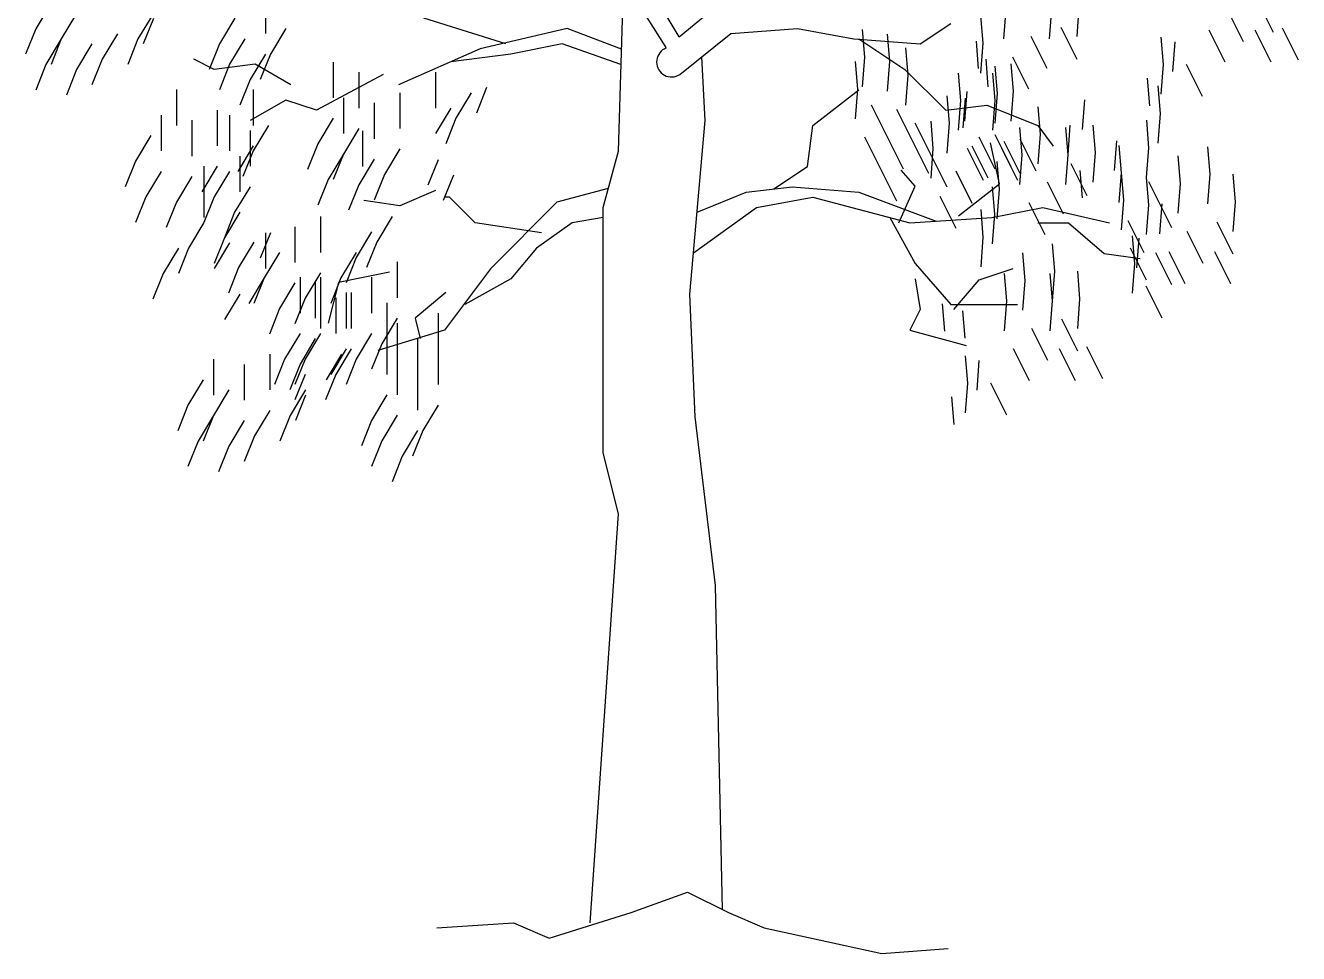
# Model space of a CAD drawing. Header units: millimetres. Extents: x 61831 to 121408, y 302 to 24841.
# Drawn here: x 77226 to 81046, y 13992 to 16778 of the extents above; entities that cross this region are included whole.
import ezdxf

# ---------------------------------------------------------------- set-up
doc = ezdxf.new("R2010")
doc.units = ezdxf.units.MM

# ---------------------------------------------------------------- blocks, each defined once
blk = doc.blocks.new('A$C2AD949A6')
at = {"color": 42}
for p, q in [((2206.3, 2751.7), (1931.6, 3206.3)), ((2167.1, 2719.7), (1946.9, 3068.3)), ((2023.7, 2408.6), (2039.1, 2914.8)), ((2206.3, 2751.7), (2330.7, 2853.5)), ((1686, 2730.8), (1440.3, 2807.5)), ((2929.4, 2730.8), (3021.6, 2792.1)), ((1870.2, 2776.8), (1609.2, 2715.4)), ((2033, 2715.1), (1870.2, 2776.8)), ((2207.9, 2638.7), (2361.4, 2761.4)), ((2361.4, 2761.4), (2561, 2776.8)), ((2561, 2776.8), (2729.9, 2746.1)), ((1609.2, 2715.4), (1363.6, 2608)), ((1854.8, 2730.8), (1701.3, 2700.1)), ((2031.6, 2669.1), (1854.8, 2730.8)), ((2161.9, 2715.4), (2167.1, 2719.7)), ((2729.9, 2746.1), (2929.4, 2730.8)), ((2745.2, 2746.1), (2883.4, 2654)), ((810.9, 2654), (749.5, 2684.7)), ((1701.3, 2700.1), (1520.6, 2676.7)), ((2284.7, 2500.6), (2273.8, 2691.4)), ((933.7, 2669.4), (810.9, 2654)), ((1041.2, 2608), (933.7, 2669.4)), ((1317.5, 2638.7), (1118, 2531.3)), ((2883.4, 2654), (3006.2, 2531.3)), ((1025.9, 2562), (918.4, 2500.6)), ((1118, 2531.3), (1025.9, 2562)), ((2607.1, 2485.3), (2745.2, 2592.7)), ((3006.2, 2531.3), (3129, 2546.7)), ((3129, 2546.7), (3282.5, 2485.3)), ((2238.6, 1979), (2284.7, 2500.6)), ((2591.7, 2362.6), (2607.1, 2485.3)), ((3282.5, 2485.3), (3328.6, 2423.9)), ((1256.1, 2470), (1256.1, 2362.6)), ((1977.7, 2239.8), (2023.7, 2408.6)), ((2490.4, 2295.1), (2591.7, 2362.6)), ((1993.2, 2296.9), (1839.5, 2255.2)), ((2407.5, 2285.9), (2545.7, 2301.2)), ((2545.7, 2301.2), (2745.2, 2285.9)), ((1517.1, 2270.5), (1501.8, 2270.5)), ((1593.9, 2193.8), (1517.1, 2270.5)), ((1839.5, 2255.2), (1639.9, 2055.7)), ((2260.4, 2225.3), (2407.5, 2285.9)), ((2438.2, 2239.8), (2607.1, 2270.5)), ((2607.1, 2270.5), (2898.7, 2193.8)), ((2745.2, 2285.9), (2977.1, 2198.7)), ((1977.7, 1887), (1977.7, 2239.8)), ((2249.6, 2103.5), (2438.2, 2239.8)), ((3144.4, 2209.1), (3297.9, 2239.8)), ((3297.9, 2239.8), (3497.5, 2193.8)), ((1793.4, 2163.1), (1593.9, 2193.8)), ((1885.5, 2193.8), (1778.1, 2117.1)), ((1977.7, 2209.1), (1885.5, 2193.8)), ((2838.5, 2209.7), (2914.1, 2071.1)), ((2898.7, 2193.8), (3144.4, 2209.1)), ((3282.5, 2193.8), (3374.6, 2193.8)), ((3374.6, 2193.8), (3482.1, 2101.8)), ((1778.1, 2117.1), (1701.3, 2025.1)), ((3482.1, 2101.8), (3589.6, 2086.4)), ((2914.1, 2071.1), (3021.6, 1948.3)), ((1639.9, 2055.7), (1501.8, 1871.6)), ((1701.3, 2025.1), (1563.2, 1948.3)), ((2914.1, 2025.1), (2929.4, 1933)), ((2254, 1610.8), (2238.6, 1979)), ((2929.4, 1933), (2898.7, 1871.6)), ((3021.6, 1948.3), (3221.1, 1948.3)), ((1977.7, 1503.4), (1977.7, 1887)), ((1501.8, 1871.6), (1302.2, 1810.3)), ((2898.7, 1871.6), (3067.6, 1825.6)), ((2315.4, 1104.6), (2254, 1610.8)), ((2023.7, 1319.4), (1977.7, 1503.4)), ((1939.3, 92), (2023.7, 1319.4)), ((2336.2, 131.5), (2315.4, 1104.6)), ((2062.1, 122.7), (2231, 184.1)), ((2231, 184.1), (2353.8, 122.7)), ((1816.5, 46), (2062.1, 122.7)), ((2353.8, 122.7), (2461.2, 76.7)), ((1478.7, 76.7), (1709, 92)), ((1709, 92), (1816.5, 46)), ((2461.2, 76.7), (2814.3, 0)), ((2814.3, 0), (3013.9, 15.3))]:
    blk.add_line(p, q, dxfattribs=at)
at = {"color": 62}
for p, q in [((964.6, 2976.2), (964.6, 2761.4)), ((321.1, 2852.9), (275.1, 2776.2)), ((3180.5, 2745.9), (3187.4, 2835.1)), ((3317.7, 2745.9), (3324.7, 2835.1)), ((3400.1, 2752.8), (3407, 2842)), ((3900.2, 2737), (3852.2, 2833)), ((3989.4, 2764.4), (3941.4, 2860.5)), ((397.9, 2822.2), (351.8, 2745.5)), ((628.2, 2822.2), (582.1, 2745.5)), ((628.2, 2806.9), (597.5, 2730.2)), ((872.4, 2807.5), (826.4, 2730.8)), ((3118.7, 2732.2), (3111.8, 2814.5)), ((275.1, 2776.2), (244.4, 2699.5)), ((520.7, 2760.9), (474.7, 2684.2)), ((1026, 2776.8), (979.9, 2700.1)), ((2763.2, 2691.1), (2756.3, 2773.4)), ((2838.7, 2677.4), (2831.8, 2759.7)), ((3310.8, 2656.7), (3262.8, 2752.8)), ((3400.1, 2684.1), (3352.1, 2780.2)), ((3845.2, 2675.2), (3797.2, 2771.3)), ((3982.5, 2675.2), (3934.5, 2771.3)), ((4064.9, 2682.1), (4016.9, 2778.1)), ((351.8, 2745.5), (305.8, 2668.8)), ((351.8, 2745.5), (321.1, 2668.8)), ((444, 2730.2), (397.9, 2653.5)), ((582.1, 2745.5), (551.4, 2668.8)), ((826.4, 2730.8), (795.7, 2654)), ((903.1, 2746.1), (857.1, 2669.4)), ((2893.5, 2636.2), (2886.7, 2718.5)), ((3104.9, 2656.7), (3098.1, 2739)), ((3111.8, 2643), (3118.7, 2732.2)), ((3659.9, 2668.3), (3653.1, 2750.7)), ((3687.3, 2647.7), (3694.2, 2737)), ((474.7, 2684.2), (444, 2607.5)), ((964.6, 2700.1), (918.5, 2623.4)), ((979.9, 2700.1), (949.2, 2623.4)), ((1167.8, 2676), (1167.8, 2568.6)), ((2742.5, 2595), (2735.7, 2677.4)), ((2756.2, 2601.9), (2763.2, 2691.1)), ((2831.7, 2588.2), (2838.7, 2677.4)), ((3133.8, 2601.9), (3127, 2684.2)), ((3255.9, 2594.9), (3207.9, 2691)), ((305.8, 2668.8), (275.1, 2592.1)), ((397.9, 2653.5), (367.2, 2576.8)), ((857.1, 2669.4), (826.4, 2592.7)), ((1244.6, 2645.3), (1244.6, 2537.9)), ((1474.9, 2645.3), (1474.9, 2537.9)), ((2886.6, 2547), (2893.5, 2636.2)), ((3051.4, 2560.7), (3044.6, 2643.1)), ((3154.4, 2560.7), (3147.5, 2643.1)), ((3161.2, 2581.3), (3154.4, 2663.6)), ((3209.3, 2588.2), (3202.5, 2670.5)), ((3653, 2579.1), (3659.9, 2668.3)), ((3776.5, 2572.3), (3728.5, 2668.3)), ((918.5, 2623.4), (887.8, 2546.7)), ((1628.4, 2599.3), (1597.7, 2522.6)), ((3618.6, 2544.8), (3611.8, 2627.2)), ((3650.4, 2521.8), (3643.5, 2604.2)), ((697.4, 2593.3), (697.4, 2485.9)), ((927.6, 2593.3), (927.6, 2485.9)), ((1198.5, 2568.6), (1198.5, 2461.2)), ((1367.4, 2583.9), (1367.4, 2476.6)), ((1582.3, 2583.9), (1536.3, 2507.2)), ((2735.6, 2505.8), (2742.5, 2595)), ((3017, 2492.1), (3010.2, 2574.4)), ((3044.5, 2471.5), (3051.4, 2560.7)), ((3058.2, 2478.4), (3065.1, 2567.6)), ((3063.6, 2498.9), (3070.5, 2588.1)), ((3147.4, 2471.5), (3154.4, 2560.7)), ((3154.3, 2492.1), (3161.2, 2581.3)), ((3202.4, 2499), (3209.3, 2588.2)), ((3416.9, 2473.8), (3423.9, 2563)), ((820.2, 2531.9), (820.2, 2424.5)), ((1290.7, 2553.3), (1290.7, 2445.9)), ((1520.9, 2537.9), (1474.9, 2461.2)), ((2879.7, 2354.9), (2783.7, 2547)), ((2955.2, 2341.1), (2859.2, 2533.3)), ((3290.7, 2459.3), (3283.9, 2541.6)), ((3643.5, 2432.6), (3650.4, 2521.8)), ((651.3, 2516.6), (651.3, 2409.2)), ((743.4, 2501.2), (743.4, 2393.9)), ((856.9, 2516.5), (856.9, 2409.1)), ((973.7, 2485.9), (927.6, 2409.2)), ((1167.8, 2507.2), (1121.8, 2430.5)), ((1536.3, 2507.2), (1505.6, 2430.5)), ((3010.1, 2300), (2914.1, 2492.1)), ((2968.9, 2416.6), (2962.1, 2499)), ((3010.1, 2402.9), (3017, 2492.1)), ((3373.1, 2397.5), (3380, 2486.7)), ((3455.4, 2404.4), (3448.6, 2486.7)), ((3616, 2418.9), (3609.2, 2501.3)), ((620.6, 2455.2), (574.5, 2378.5)), ((918.3, 2470.4), (918.3, 2363.1)), ((1244.6, 2476.6), (1198.5, 2399.8)), ((2859, 2258.8), (2763, 2450.9)), ((3154.3, 2354.9), (3106.3, 2450.9)), ((3202.3, 2361.7), (3154.3, 2457.8)), ((3235.8, 2397.5), (3228.9, 2479.9)), ((3283.8, 2370.1), (3290.7, 2459.3)), ((3373.1, 2397.5), (3366.2, 2479.9)), ((927.6, 2424.5), (881.6, 2347.8)), ((927.6, 2409.2), (896.9, 2332.5)), ((1121.8, 2430.5), (1091.1, 2353.8)), ((1367.4, 2415.2), (1321.4, 2338.5)), ((2962, 2327.4), (2968.9, 2416.6)), ((3119.9, 2320.6), (3071.9, 2416.6)), ((3133.6, 2327.4), (3085.6, 2423.5)), ((3168, 2310.3), (3140.6, 2433.8)), ((3222.9, 2320.6), (3174.9, 2416.6)), ((3229.8, 2341.1), (3181.8, 2437.2)), ((3277.8, 2348), (3229.8, 2444.1)), ((3513, 2350.3), (3519.9, 2439.5)), ((3533.6, 2343.4), (3526.8, 2425.8)), ((3609.1, 2329.7), (3616, 2418.9)), ((3799.9, 2339.2), (3793, 2421.5)), ((574.5, 2378.5), (543.8, 2301.8)), ((887.6, 2393.7), (887.6, 2286.4)), ((1198.5, 2399.8), (1152.5, 2323.1)), ((1198.5, 2399.8), (1167.8, 2323.1)), ((1290.7, 2384.5), (1244.6, 2307.8)), ((1482.8, 2382.7), (1452.1, 2306)), ((3167.1, 2294.6), (3160.2, 2377)), ((3228.9, 2308.3), (3235.8, 2397.5)), ((3366.1, 2308.3), (3373.1, 2397.5)), ((3430.6, 2274.8), (3382.6, 2370.9)), ((3448.5, 2315.2), (3455.4, 2404.4)), ((3710.6, 2311.7), (3703.8, 2394.1)), ((651.3, 2347.8), (605.2, 2271.1)), ((743.4, 2332.5), (697.4, 2255.8)), ((820.2, 2363.2), (774.1, 2286.5)), ((780.1, 2363.1), (780.1, 2255.7)), ((856.9, 2347.7), (810.8, 2271)), ((1321.4, 2338.5), (1290.7, 2261.8)), ((1528.8, 2336.7), (1498.1, 2260)), ((2914, 2303.4), (2872.8, 2351.4)), ((3085.6, 2251.9), (3037.6, 2348)), ((3416.8, 2268), (3410, 2350.3)), ((3526.7, 2254.2), (3533.6, 2343.4)), ((3540.4, 2261.1), (3533.6, 2343.4)), ((3792.9, 2250), (3799.9, 2339.2)), ((3875.3, 2256.8), (3868.5, 2339.2)), ((780.1, 2317), (780.1, 2209.6)), ((918.3, 2301.7), (872.2, 2225)), ((1152.5, 2323.1), (1121.8, 2246.4)), ((1244.6, 2307.8), (1213.9, 2231.1)), ((2865.9, 2193.6), (2914, 2303.4)), ((3044.3, 2214.2), (3168, 2310.3)), ((3153.3, 2219.1), (3146.5, 2301.5)), ((3160.2, 2205.4), (3167.1, 2294.6)), ((3359.2, 2219.1), (3311.2, 2315.2)), ((3615.9, 2247.4), (3609.1, 2329.7)), ((3663.9, 2219.9), (3615.9, 2316)), ((3703.7, 2222.5), (3710.6, 2311.7)), ((605.2, 2271.1), (574.5, 2194.4)), ((697.4, 2255.8), (666.7, 2179.1)), ((810.8, 2271), (780.1, 2194.3)), ((1367.6, 2244.7), (1260.2, 2260)), ((1475.1, 2290.7), (1367.6, 2244.7)), ((3037.5, 2176.5), (2989.5, 2272.5)), ((3533.5, 2171.9), (3540.4, 2261.1)), ((3684.5, 2178.8), (3636.5, 2274.8)), ((3868.4, 2167.6), (3875.3, 2256.8)), ((872.2, 2225), (841.5, 2148.3)), ((887.6, 2225), (841.5, 2148.3)), ((3118.9, 2150.5), (3112.1, 2232.9)), ((3146.4, 2129.9), (3153.3, 2219.1)), ((3304.3, 2157.4), (3256.3, 2253.4)), ((3609, 2158.2), (3615.9, 2247.4)), ((3648.7, 2160.8), (3655.7, 2250)), ((780.1, 2194.3), (734.1, 2117.6)), ((1053.1, 2181.6), (1053.1, 2074.2)), ((1129.8, 2212.2), (1129.8, 2104.8)), ((1344.7, 2212.2), (1298.7, 2135.5)), ((3602.1, 2103.3), (3554.1, 2199.3)), ((3868.4, 2099), (3820.4, 2195.1)), ((841.5, 2148.3), (810.8, 2071.6)), ((979.7, 2163.6), (949, 2086.9)), ((964.3, 2163.6), (964.3, 2056.2)), ((1283.3, 2166.2), (1237.3, 2089.5)), ((3112, 2061.3), (3118.9, 2150.5)), ((3573.2, 2071.6), (3566.4, 2153.9)), ((3580, 2057.8), (3587, 2147)), ((3779.1, 2071.6), (3731.1, 2167.6)), ((703.4, 2117.6), (657.3, 2040.9)), ((734.1, 2117.6), (703.4, 2040.9)), ((856.9, 2132.9), (810.8, 2056.2)), ((930.2, 2135.5), (884.2, 2058.8)), ((1007, 2104.8), (960.9, 2028.1)), ((1237.3, 2104.8), (1191.2, 2028.1)), ((1298.7, 2135.5), (1268, 2058.8)), ((3244.3, 2020.6), (3237.5, 2102.9)), ((3333.6, 2048), (3326.7, 2130.4)), ((3608.9, 2020.9), (3560.9, 2117)), ((3684.4, 2007.2), (3636.4, 2103.3)), ((3724.2, 2009.8), (3676.2, 2105.9)), ((3861.5, 2009.8), (3813.5, 2105.9)), ((1237.3, 2089.5), (1206.6, 2012.8)), ((1360, 2075.9), (1360, 1968.5)), ((3566.3, 1982.4), (3573.2, 2071.6)), ((657.3, 2040.9), (626.6, 1964.2)), ((884.2, 2058.8), (853.5, 1982.1)), ((960.9, 2028.1), (914.9, 1951.4)), ((960.9, 2028.1), (930.2, 1951.4)), ((1068.3, 2029.9), (1068.3, 1922.5)), ((1129.8, 2043.5), (1083.8, 1966.8)), ((1129.7, 2029.9), (1129.7, 1922.5)), ((1191.2, 2028.1), (1160.5, 1951.4)), ((1336.9, 2045.2), (1183.4, 2014.5)), ((1283.2, 2029.9), (1283.2, 1922.5)), ((3106, 2022.1), (3209, 2056.4)), ((3189.4, 1958.8), (3182.5, 2041.2)), ((3326.7, 1958.8), (3319.8, 2041.2)), ((3326.7, 1958.8), (3333.6, 2048)), ((3409, 1965.7), (3402.2, 2048)), ((1053.1, 2012.8), (1007, 1936.1)), ((1114.3, 2014.5), (1114.3, 1907.1)), ((1183.4, 2014.5), (1152.7, 1891.8)), ((3030.5, 1932.9), (3106, 2022.1)), ((3237.4, 1931.4), (3244.3, 2020.6)), ((3655.5, 1906.9), (3607.5, 2002.9)), ((887.6, 1979.5), (841.5, 1902.8)), ((1083.8, 1966.8), (1053.1, 1890.1)), ((1129.7, 1983.9), (1129.7, 1876.5)), ((1175.8, 1968.5), (1175.8, 1861.1)), ((1206.5, 1983.9), (1206.5, 1876.5)), ((1221.8, 1983.9), (1221.8, 1876.5)), ((1329.3, 1953.2), (1329.3, 1738.4)), ((1505.8, 1983.9), (1413.7, 1907.1)), ((3003, 1867.7), (2996.2, 1950)), ((3182.5, 1869.6), (3189.4, 1958.8)), ((3319.7, 1869.6), (3326.7, 1958.8)), ((3402.1, 1876.5), (3409, 1965.7)), ((1007, 1936.1), (976.3, 1859.4)), ((1482.8, 1922.5), (1482.8, 1707.7)), ((3064.7, 1847.1), (3057.9, 1929.4)), ((1360, 1907.1), (1313.9, 1830.4)), ((1360, 1891.8), (1360, 1677)), ((1413.7, 1907.1), (1429.1, 1845.8)), ((3312.8, 1780.4), (3264.8, 1876.5)), ((3402.1, 1807.9), (3354.1, 1903.9)), ((1068.3, 1861.1), (1022.2, 1784.4)), ((1114.3, 1845.8), (1068.3, 1769.1)), ((1129.7, 1861.1), (1083.6, 1784.4)), ((1283.2, 1861.1), (1237.2, 1784.4)), ((1421.4, 1845.8), (1421.4, 1631)), ((977.5, 1799.2), (977.5, 1691.8)), ((1192.5, 1799.2), (1146.4, 1722.5)), ((1206.5, 1815.1), (1160.4, 1738.4)), ((1221.8, 1815.1), (1175.8, 1738.4)), ((1313.9, 1830.4), (1283.2, 1753.7)), ((3257.9, 1718.7), (3209.9, 1814.7)), ((3395.2, 1718.7), (3347.2, 1814.7)), ((3477.6, 1725.5), (3429.6, 1821.6)), ((808.7, 1783.8), (808.7, 1676.5)), ((900.8, 1768.5), (900.8, 1661.1)), ((1022.2, 1784.4), (991.5, 1707.7)), ((1068.3, 1769.1), (1037.6, 1692.4)), ((1083.6, 1784.4), (1052.9, 1707.7)), ((1237.2, 1784.4), (1206.5, 1707.7)), ((3072.5, 1711.8), (3065.7, 1794.2)), ((3100, 1691.2), (3106.9, 1780.4)), ((778, 1722.5), (731.9, 1645.8)), ((1083.6, 1738.4), (1052.9, 1661.7)), ((1175.8, 1738.4), (1145, 1661.7)), ((854.7, 1691.8), (808.7, 1615.1)), ((1085, 1691.8), (1038.9, 1615.1)), ((3065.6, 1622.6), (3072.5, 1711.8)), ((3189.2, 1615.7), (3141.2, 1711.8)), ((731.9, 1645.8), (701.2, 1569.1)), ((1085, 1676.5), (1054.3, 1599.8)), ((1329.3, 1677), (1283.2, 1600.3)), ((1482.8, 1646.3), (1436.7, 1569.6)), ((3031.3, 1588.3), (3024.5, 1670.6)), ((808.7, 1615.1), (762.6, 1538.4)), ((808.7, 1615.1), (778, 1538.4)), ((977.5, 1630.4), (931.5, 1553.7)), ((1038.9, 1615.1), (1008.2, 1538.4)), ((1360, 1615.7), (1313.9, 1539)), ((900.8, 1599.8), (854.7, 1523)), ((1283.2, 1600.3), (1252.5, 1523.6)), ((1421.4, 1569.6), (1375.3, 1492.9)), ((1436.7, 1569.6), (1406, 1492.9)), ((762.6, 1538.4), (731.9, 1461.7)), ((931.5, 1553.7), (900.8, 1477)), ((1313.9, 1539), (1283.2, 1462.2)), ((854.7, 1523), (824, 1446.3)), ((1375.3, 1492.9), (1344.6, 1416.2))]:
    blk.add_line(p, q, dxfattribs=at)
at = {"color": 42}
blk.add_arc((2183.2, 2676.1), 44.8, 118.4974, 303.4638, dxfattribs=at)

msp = doc.modelspace()

# ---------------------------------------------------------------- block references
msp.add_blockref('A$C2AD949A6', (76981.3, 13992))

doc.saveas('drawing.dxf')
